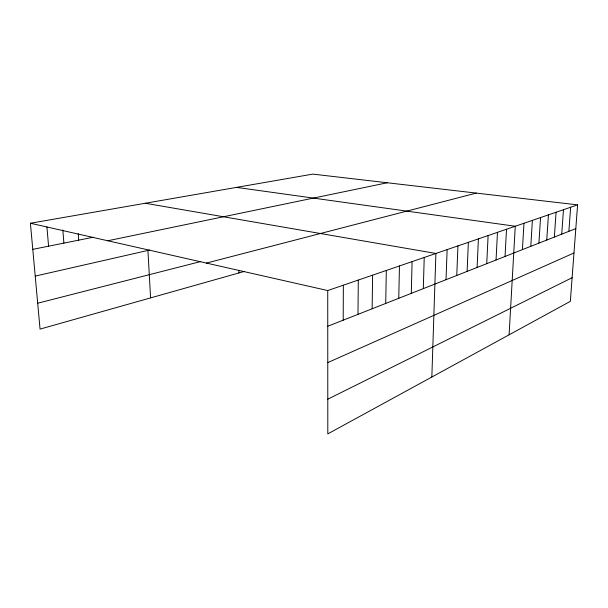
<?xml version="1.0" encoding="UTF-8"?>
<svg xmlns="http://www.w3.org/2000/svg" width="608" height="608" viewBox="0 0 608 608"><rect width="100%" height="100%" fill="white"/><g stroke="black" fill="none" stroke-linecap="round" stroke-linejoin="round"><path stroke-width="0.91" d="M343.201 320.173L343.353 285.198M357.983 314.351L358.294 280.068M372.149 308.773L372.598 275.166M385.73 303.43L386.316 270.461M398.764 298.3L399.464 265.954M411.282 293.375L412.095 261.622M423.312 288.633L424.224 257.458M431.84 377.028L435.898 253.46L145.297 203.254M446.036 279.695L447.123 249.607M456.768 275.47L457.938 245.898M467.119 271.396L468.358 242.326M477.105 267.467L478.412 238.876M486.742 263.667L488.11 235.554M496.044 260.004L497.473 232.34M505.043 256.462L506.517 229.239M509.101 334.81L515.265 226.244L236.542 187.386M522.409 249.63L523.974 223.25M530.792 246.331L532.395 220.362M538.901 243.139L540.542 217.573M546.752 240.046L548.431 214.867M554.359 237.052L556.069 212.245M561.731 234.148L563.472 209.707M568.875 231.336L570.646 207.252M577.6 204.866L570.334 301.348L327.803 433.884L327.735 290.548L577.6 204.866L312.801 174.116L30.4 223.242L40.052 329.103L243.998 271.518M327.788 399.182L572.113 277.704M327.773 362.596L573.975 252.974M327.75 326.253L575.814 228.608M206.37 263.082L476.284 193.101M37.696 303.217L200.746 261.531M35.218 276.108L149.69 250.032M107.768 240.76L387.296 182.765M32.779 249.356L93.123 237.257M30.4 223.242L327.735 290.548M46.915 226.898L48.579 246.187M62.822 229.976L63.893 243.116M78.234 233.67L78.728 240.145M147.926 250.435L150.579 297.897M238.868 270.324L238.944 272.946"/></g></svg>
